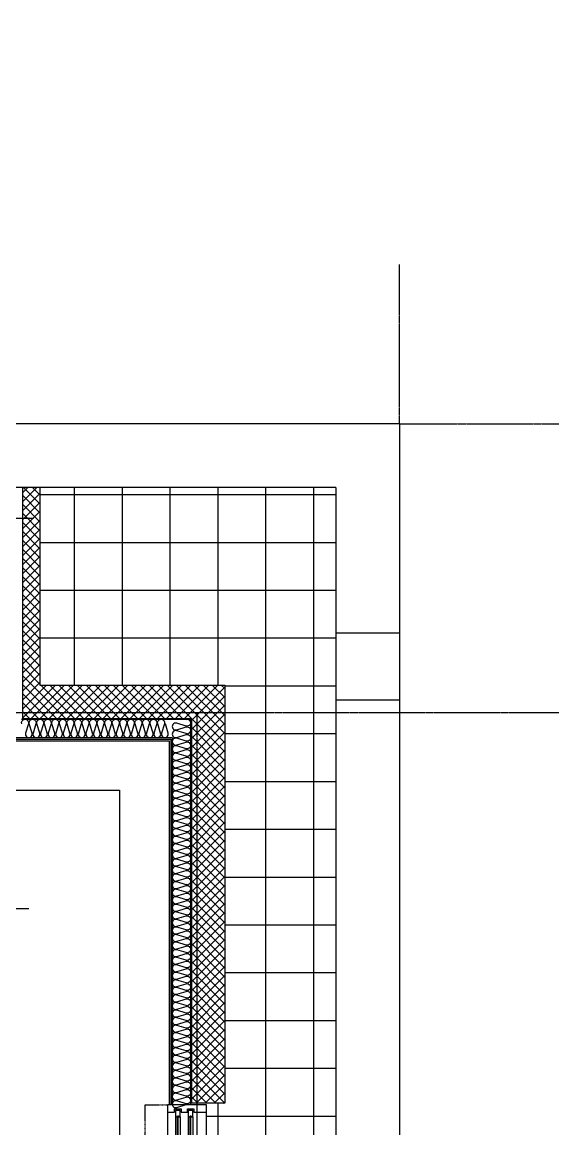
# Model space of a CAD drawing. Header units: millimetres. Extents: x 18456 to 179493, y -203649 to 469211.
# Drawn here: x 143638 to 147005, y -183880 to -176934 of the extents above; entities that cross this region are included whole.
import ezdxf

# ---------------------------------------------------------------- set-up
doc = ezdxf.new("R2010")
doc.units = ezdxf.units.MM
for name, pattern in [('X-평면도(기본형)$0$CEN', [52.5, 50, -1, 0.5, -1]), ('X-평면도(기본형)$0$HID', [2.8, 1.8, -1]), ('X-평면도(기본형)$0$HID2', [7.5, 6, -1.5])]:
    doc.linetypes.add(name, pattern=pattern)
for name, color, linetype, true_color in [('X-평면도(기본형)$0$40HAT', 9, 'Continuous', 0x808080), ('X-평면도(기본형)$0$4ELE', 4, 'Continuous', 0x00ffff), ('X-평면도(기본형)$0$4GYP', 4, 'Continuous', 0x00ffff), ('X-평면도(기본형)$0$AHID', 5, 'X-평면도(기본형)$0$HID', 0x0000ff), ('X-평면도(기본형)$0$CEN', 1, 'X-평면도(기본형)$0$CEN', 0xff0000), ('X-평면도(기본형)$0$INS', 9, 'Continuous', 0x808080), ('X-평면도(기본형)$0$INSUL', 9, 'Continuous', 0x808080), ('X-평면도(기본형)$0$TIL', 5, 'Continuous', 0x0000ff), ('X-평면도(기본형)$0$UIS', 7, 'X-평면도(기본형)$0$HID2', 0x000000), ('X-평면도(기본형)$0$W1', 2, 'Continuous', 0xffff00), ('X-평면도(기본형)$0$W2', 3, 'Continuous', 0x00ff00), ('X-평면도(기본형)$0$WID', 4, 'Continuous', 0x00ffff)]:
    doc.layers.add(name, color=color, linetype=linetype, true_color=true_color)

# ---------------------------------------------------------------- blocks, each defined once
blk = doc.blocks.new('X-평면도(기본형)$0$DW1500')
at = {"layer": 'X-평면도(기본형)$0$WID', "color": 8, "true_color": 0x808080}
for p, q in [((1455, 0), (45, 0)), ((766.5, -63), (1428.5, -63)), ((766.5, -63), (766.5, -67)), ((766.5, -67), (1428.5, -67)), ((1428.5, -63), (1428.5, -67)), ((71.5, -98), (733.5, -98)), ((71.5, -98), (71.5, -102)), ((71.5, -102), (733.5, -102)), ((733.5, -98), (733.5, -102)), ((71.5, -178), (733.5, -178)), ((71.5, -178), (71.5, -182)), ((71.5, -182), (733.5, -182)), ((733.5, -178), (733.5, -182)), ((766.5, -143), (1428.5, -143)), ((766.5, -143), (766.5, -147)), ((766.5, -147), (1428.5, -147)), ((1428.5, -143), (1428.5, -147)), ((45, -245), (1455, -245))]:
    blk.add_line(p, q, dxfattribs=at)
at = {"layer": 'X-평면도(기본형)$0$WID', "color": 1, "true_color": 0xff0000}
blk.add_line((750, 50), (750, -295), dxfattribs=at)
at = {"layer": 'X-평면도(기본형)$0$WID'}
for p, q in [((1425, -50), (770, -50)), ((730, -85), (75, -85)), ((730, -115), (75, -115)), ((1425, -80), (770, -80)), ((1425, -130), (770, -130)), ((730, -165), (75, -165)), ((730, -195), (75, -195)), ((1425, -160), (770, -160))]:
    blk.add_line(p, q, dxfattribs=at)
for points in [[(0, -245), (45, -245), (45, -200), (25, -200), (25, -160), (45, -160), (45, -120), (25, -120), (25, -80), (45, -80), (45, 0), (0, 0)], [(1500, 0), (1455, 0), (1455, -45), (1475, -45), (1475, -85), (1455, -85), (1455, -125), (1475, -125), (1475, -165), (1455, -165), (1455, -245), (1500, -245)], [(770, -80), (730, -80), (730, -50), (770, -50), (770, -60), (764.5, -61.8), (764.5, -68.2), (770, -70)], [(1425, -80), (1465, -80), (1465, -50), (1425, -50), (1425, -60), (1430.5, -61.8), (1430.5, -68.2), (1425, -70)], [(75, -115), (35, -115), (35, -85), (75, -85), (75, -95), (69.5, -96.8), (69.5, -103.2), (75, -105)], [(730, -115), (770, -115), (770, -85), (730, -85), (730, -95), (735.5, -96.8), (735.5, -103.2), (730, -105)], [(770, -160), (730, -160), (730, -130), (770, -130), (770, -140), (764.5, -141.8), (764.5, -148.2), (770, -150)], [(1425, -160), (1465, -160), (1465, -130), (1425, -130), (1425, -140), (1430.5, -141.8), (1430.5, -148.2), (1425, -150)], [(75, -195), (35, -195), (35, -165), (75, -165), (75, -175), (69.5, -176.8), (69.5, -183.2), (75, -185)], [(730, -195), (770, -195), (770, -165), (730, -165), (730, -175), (735.5, -176.8), (735.5, -183.2), (730, -185)]]:
    blk.add_lwpolyline(points, close=True, dxfattribs=at)
at = {"layer": 'X-평면도(기본형)$0$WID', "color": 8, "true_color": 0x808080}
for points in [[(770, -59.2), (772.7, -60.6), (773.3, -61.6), (773.8, -63)], [(770, -70.8), (772.7, -69.4), (773.3, -68.4), (773.8, -67)], [(1425, -59.2), (1422.3, -60.6), (1421.7, -61.6), (1421.2, -63)], [(1425, -70.8), (1422.3, -69.4), (1421.7, -68.4), (1421.2, -67)], [(75, -94.2), (77.7, -95.6), (78.3, -96.6), (78.8, -98)], [(75, -105.8), (77.7, -104.4), (78.3, -103.4), (78.8, -102)], [(730, -94.2), (727.3, -95.6), (726.7, -96.6), (726.2, -98)], [(730, -105.8), (727.3, -104.4), (726.7, -103.4), (726.2, -102)], [(75, -174.2), (77.7, -175.6), (78.3, -176.6), (78.8, -178)], [(75, -185.8), (77.7, -184.4), (78.3, -183.4), (78.8, -182)], [(730, -174.2), (727.3, -175.6), (726.7, -176.6), (726.2, -178)], [(730, -185.8), (727.3, -184.4), (726.7, -183.4), (726.2, -182)], [(770, -139.2), (772.7, -140.6), (773.3, -141.6), (773.8, -143)], [(770, -150.8), (772.7, -149.4), (773.3, -148.4), (773.8, -147)], [(1425, -139.2), (1422.3, -140.6), (1421.7, -141.6), (1421.2, -143)], [(1425, -150.8), (1422.3, -149.4), (1421.7, -148.4), (1421.2, -147)]]:
    blk.add_lwpolyline(points, dxfattribs=at)
blk = doc.blocks.new('U119 (X-평면도(기본형)$0$ins-l)')
at = {"layer": 'X-평면도(기본형)$0$INSUL', "color": 8, "true_color": 0x808080}
for p, q in [((36.9, 24.2), (21.4, 75.8)), ((57.5, 75.8), (42, 24.2)), ((78.1, 24.2), (62.6, 75.8)), ((98.7, 75.8), (83.2, 24.2)), ((119.3, 24.2), (103.8, 75.8)), ((139.9, 75.8), (124.5, 24.2)), ((160.5, 24.2), (145.1, 75.8)), ((181.1, 75.8), (165.7, 24.2)), ((201.7, 24.2), (186.3, 75.8)), ((222.3, 75.8), (206.9, 24.2)), ((243, 24.2), (227.5, 75.8)), ((263.6, 75.8), (248.1, 24.2)), ((284.2, 24.2), (268.7, 75.8)), ((304.8, 75.8), (289.3, 24.2)), ((325.4, 24.2), (309.9, 75.8)), ((346, 75.8), (330.6, 24.2)), ((366.6, 24.2), (351.2, 75.8)), ((387.2, 75.8), (371.8, 24.2)), ((407.8, 24.2), (392.4, 75.8)), ((428.4, 75.8), (413, 24.2)), ((449.1, 24.2), (433.6, 75.8)), ((469.7, 75.8), (454.2, 24.2)), ((490.3, 24.2), (474.8, 75.8)), ((510.9, 75.8), (495.4, 24.2)), ((531.5, 24.2), (516, 75.8)), ((552.1, 75.8), (536.6, 24.2)), ((572.7, 24.2), (557.3, 75.8)), ((593.3, 75.8), (577.9, 24.2)), ((613.9, 24.2), (598.5, 75.8)), ((634.5, 75.8), (619.1, 24.2)), ((655.2, 24.2), (639.7, 75.8)), ((675.8, 75.8), (660.3, 24.2)), ((696.4, 24.2), (680.9, 75.8)), ((717, 75.8), (701.5, 24.2)), ((737.6, 24.2), (722.1, 75.8)), ((758.2, 75.8), (742.7, 24.2)), ((778.8, 24.2), (763.4, 75.8)), ((799.4, 75.8), (784, 24.2)), ((820, 24.2), (804.6, 75.8)), ((840.6, 75.8), (825.2, 24.2)), ((861.3, 24.2), (845.8, 75.8)), ((881.9, 75.8), (866.4, 24.2)), ((902.5, 24.2), (887, 75.8)), ((923.1, 75.8), (907.6, 24.2)), ((943.7, 24.2), (928.2, 75.8)), ((964.3, 75.8), (948.8, 24.2)), ((984.9, 24.2), (969.5, 75.8)), ((1005.5, 75.8), (990.1, 24.2)), ((1026.1, 24.2), (1010.7, 75.8)), ((1046.7, 75.8), (1031.3, 24.2)), ((1067.4, 24.2), (1051.9, 75.8)), ((1088, 75.8), (1072.5, 24.2)), ((1108.6, 24.2), (1093.1, 75.8)), ((1129.2, 75.8), (1113.7, 24.2)), ((1149.8, 24.2), (1134.3, 75.8)), ((1170.4, 75.8), (1154.9, 24.2)), ((1191, 24.2), (1175.6, 75.8)), ((1211.6, 75.8), (1196.2, 24.2)), ((1232.2, 24.2), (1216.8, 75.8)), ((1252.8, 75.8), (1237.4, 24.2)), ((1273.5, 24.2), (1258, 75.8)), ((1294.1, 75.8), (1278.6, 24.2)), ((1314.7, 24.2), (1299.2, 75.8)), ((1335.3, 75.8), (1319.8, 24.2)), ((1355.9, 24.2), (1340.4, 75.8)), ((1376.5, 75.8), (1361, 24.2)), ((1397.1, 24.2), (1381.7, 75.8)), ((1417.7, 75.8), (1402.3, 24.2)), ((1438.3, 24.2), (1422.9, 75.8)), ((1458.9, 75.8), (1443.5, 24.2)), ((1479.5, 24.2), (1464.1, 75.8)), ((1500.2, 75.8), (1484.7, 24.2)), ((1520.8, 24.2), (1505.3, 75.8)), ((1541.4, 75.8), (1525.9, 24.2)), ((1562, 24.2), (1546.5, 75.8)), ((1582.6, 75.8), (1567.1, 24.2)), ((1603.2, 24.2), (1587.8, 75.8)), ((1623.8, 75.8), (1608.4, 24.2)), ((1644.4, 24.2), (1629, 75.8)), ((1665, 75.8), (1649.6, 24.2)), ((1685.6, 24.2), (1670.2, 75.8)), ((1706.3, 75.8), (1690.8, 24.2)), ((1726.9, 24.2), (1711.4, 75.8)), ((1747.5, 75.8), (1732, 24.2)), ((1768.1, 24.2), (1752.6, 75.8)), ((1788.7, 75.8), (1773.2, 24.2)), ((1809.3, 24.2), (1793.8, 75.8)), ((1829.9, 75.8), (1814.5, 24.2)), ((1850.5, 24.2), (1835.1, 75.8)), ((1871.1, 75.8), (1855.7, 24.2)), ((1891.7, 24.2), (1876.3, 75.8)), ((1912.4, 75.8), (1896.9, 24.2)), ((1933, 24.2), (1917.5, 75.8)), ((1953.6, 75.8), (1938.1, 24.2)), ((1974.2, 24.2), (1958.7, 75.8)), ((1994.8, 75.8), (1979.3, 24.2)), ((2015.4, 24.2), (1999.9, 75.8)), ((2036, 75.8), (2020.6, 24.2)), ((2056.6, 24.2), (2041.2, 75.8)), ((2077.2, 75.8), (2061.8, 24.2)), ((2097.8, 24.2), (2082.4, 75.8)), ((2118.5, 75.8), (2103, 24.2))]:
    blk.add_line(p, q, dxfattribs=at)
at = {"layer": 'X-평면도(기본형)$0$INSUL', "color": 8, "true_color": 0x808080, "extrusion": (0, 0, -1)}
for centre in [(-39.4, 81.2), (-80.7, 81.2), (-121.9, 81.2), (-163.1, 81.2), (-204.3, 81.2), (-245.5, 81.2), (-286.8, 81.2), (-328, 81.2), (-369.2, 81.2), (-410.4, 81.2), (-451.6, 81.2), (-492.9, 81.2), (-534.1, 81.2), (-575.3, 81.2), (-616.5, 81.2), (-657.7, 81.2), (-699, 81.2), (-740.2, 81.2), (-781.4, 81.2), (-822.6, 81.2), (-863.8, 81.2), (-905.1, 81.2), (-946.3, 81.2), (-987.5, 81.2), (-1028.7, 81.2), (-1069.9, 81.2), (-1111.1, 81.2), (-1152.4, 81.2), (-1193.6, 81.2), (-1234.8, 81.2), (-1276, 81.2), (-1317.2, 81.2), (-1358.5, 81.2), (-1399.7, 81.2), (-1440.9, 81.2), (-1482.1, 81.2), (-1523.3, 81.2), (-1564.6, 81.2), (-1605.8, 81.2), (-1647, 81.2), (-1688.2, 81.2), (-1729.4, 81.2), (-1770.7, 81.2), (-1811.9, 81.2), (-1853.1, 81.2), (-1894.3, 81.2), (-1935.5, 81.2), (-1976.8, 81.2), (-2018, 81.2), (-2059.2, 81.2), (-2100.4, 81.2)]:
    blk.add_arc(centre, 18.8, 343.30076, 196.69924, dxfattribs=at)
at = {"layer": 'X-평면도(기본형)$0$INSUL', "color": 8, "true_color": 0x808080}
for centre in [(18.8, 18.8), (60, 18.8), (101.3, 18.8), (142.5, 18.8), (183.7, 18.8), (224.9, 18.8), (266.1, 18.8), (307.4, 18.8), (348.6, 18.8), (389.8, 18.8), (431, 18.8), (472.2, 18.8), (513.5, 18.8), (554.7, 18.8), (595.9, 18.8), (637.1, 18.8), (678.3, 18.8), (719.6, 18.8), (760.8, 18.8), (802, 18.8), (843.2, 18.8), (884.4, 18.8), (925.7, 18.8), (966.9, 18.8), (1008.1, 18.8), (1049.3, 18.8), (1090.5, 18.8), (1131.8, 18.8), (1173, 18.8), (1214.2, 18.8), (1255.4, 18.8), (1296.6, 18.8), (1337.9, 18.8), (1379.1, 18.8), (1420.3, 18.8), (1461.5, 18.8), (1502.7, 18.8), (1544, 18.8), (1585.2, 18.8), (1626.4, 18.8), (1667.6, 18.8), (1708.8, 18.8), (1750.1, 18.8), (1791.3, 18.8), (1832.5, 18.8), (1873.7, 18.8), (1914.9, 18.8), (1956.2, 18.8), (1997.4, 18.8), (2038.6, 18.8), (2079.8, 18.8)]:
    blk.add_arc(centre, 18.8, 163.30076, 16.69924, dxfattribs=at)
blk = doc.blocks.new('U46 (X-평면도(기본형)$0$ins-l)')
at = {"layer": 'X-평면도(기본형)$0$INSUL', "color": 8, "true_color": 0x808080}
for p, q in [((36.9, 24.2), (21.4, 75.8)), ((57.5, 75.8), (42, 24.2)), ((78.1, 24.2), (62.6, 75.8)), ((98.7, 75.8), (83.2, 24.2)), ((119.3, 24.2), (103.8, 75.8)), ((139.9, 75.8), (124.5, 24.2)), ((160.5, 24.2), (145.1, 75.8)), ((181.1, 75.8), (165.7, 24.2)), ((201.7, 24.2), (186.3, 75.8)), ((222.3, 75.8), (206.9, 24.2)), ((243, 24.2), (227.5, 75.8)), ((263.6, 75.8), (248.1, 24.2)), ((284.2, 24.2), (268.7, 75.8)), ((304.8, 75.8), (289.3, 24.2)), ((325.4, 24.2), (309.9, 75.8)), ((346, 75.8), (330.6, 24.2)), ((366.6, 24.2), (351.2, 75.8)), ((387.2, 75.8), (371.8, 24.2)), ((407.8, 24.2), (392.4, 75.8)), ((428.4, 75.8), (413, 24.2)), ((449.1, 24.2), (433.6, 75.8)), ((469.7, 75.8), (454.2, 24.2)), ((490.3, 24.2), (474.8, 75.8)), ((510.9, 75.8), (495.4, 24.2)), ((531.5, 24.2), (516, 75.8)), ((552.1, 75.8), (536.6, 24.2)), ((572.7, 24.2), (557.3, 75.8)), ((593.3, 75.8), (577.9, 24.2)), ((613.9, 24.2), (598.5, 75.8)), ((634.5, 75.8), (619.1, 24.2)), ((655.2, 24.2), (639.7, 75.8)), ((675.8, 75.8), (660.3, 24.2)), ((696.4, 24.2), (680.9, 75.8)), ((717, 75.8), (701.5, 24.2)), ((737.6, 24.2), (722.1, 75.8)), ((758.2, 75.8), (742.7, 24.2)), ((778.8, 24.2), (763.4, 75.8)), ((799.4, 75.8), (784, 24.2))]:
    blk.add_line(p, q, dxfattribs=at)
at = {"layer": 'X-평면도(기본형)$0$INSUL', "color": 8, "true_color": 0x808080, "extrusion": (0, 0, -1)}
for centre in [(-39.4, 81.2), (-80.7, 81.2), (-121.9, 81.2), (-163.1, 81.2), (-204.3, 81.2), (-245.5, 81.2), (-286.8, 81.2), (-328, 81.2), (-369.2, 81.2), (-410.4, 81.2), (-451.6, 81.2), (-492.9, 81.2), (-534.1, 81.2), (-575.3, 81.2), (-616.5, 81.2), (-657.7, 81.2), (-699, 81.2), (-740.2, 81.2), (-781.4, 81.2)]:
    blk.add_arc(centre, 18.8, 343.30076, 196.69924, dxfattribs=at)
at = {"layer": 'X-평면도(기본형)$0$INSUL', "color": 8, "true_color": 0x808080}
for centre in [(18.8, 18.8), (60, 18.8), (101.3, 18.8), (142.5, 18.8), (183.7, 18.8), (224.9, 18.8), (266.1, 18.8), (307.4, 18.8), (348.6, 18.8), (389.8, 18.8), (431, 18.8), (472.2, 18.8), (513.5, 18.8), (554.7, 18.8), (595.9, 18.8), (637.1, 18.8), (678.3, 18.8), (719.6, 18.8), (760.8, 18.8)]:
    blk.add_arc(centre, 18.8, 163.30076, 16.69924, dxfattribs=at)

msp = doc.modelspace()

# ---------------------------------------------------------------- hatches: boundary and pattern name
at = {"layer": 'X-평면도(기본형)$0$40HAT'}
h = msp.add_hatch(dxfattribs=at)
h.set_pattern_fill('H3', color=256, scale=40, style=0, pattern_type=2)
h.set_pattern_definition([(315, (-605844.544, -337778.427), (28.2842712, 28.2842712), []), (45, (-605844.544, -337778.427), (-28.2842712, 28.2842712), [])])
h.paths.add_polyline_path([(144909.6, -183719.2), (144699.6, -183719.2), (144699.6, -181304.2), (143639.6, -181304.2), (143639.6, -179854.2), (143749.6, -179854.2), (143749.6, -181094.2), (144909.6, -181094.2)], flags=0)
at = {"layer": 'X-평면도(기본형)$0$TIL'}
h = msp.add_hatch(dxfattribs=at)
h.set_pattern_fill('H3', color=256, scale=300, angle=45, style=0, pattern_type=2)
h.set_pattern_definition([(360, (-584432.93, -139399.15), (2e-13, 300), []), (90, (-584432.93, -139399.15), (-300, 9e-14), [])])
h.paths.add_polyline_path([(143749.6, -179854.2), (145604.6, -179854.2), (145604.6, -186334.2), (144909.6, -186334.2), (144909.6, -185239.2), (144794.6, -185239.2), (144794.6, -183719.2), (144909.6, -183719.2), (144909.6, -181094.2), (143749.6, -181094.2), (143749.6, -179854.2)], flags=0)

# ---------------------------------------------------------------- linework, layer by layer
at = {"layer": 'X-평면도(기본형)$0$4ELE'}
for p, q in [((145604.6, -180769.2), (145604.6, -181189.2)), ((146004.6, -180769.2), (146004.6, -181189.2))]:
    msp.add_line(p, q, dxfattribs=at)
at = {"layer": 'X-평면도(기본형)$0$4GYP'}
for p, q in [((143529.6, -181434.2), (144569.6, -181434.2)), ((143529.6, -181444.2), (144559.6, -181444.2)), ((144559.6, -181444.2), (144559.6, -183729.2)), ((144569.6, -181434.2), (144569.6, -183729.2))]:
    msp.add_line(p, q, dxfattribs=at)
at = {"layer": 'X-평면도(기본형)$0$AHID'}
msp.add_lwpolyline([(144549.6, -185229.2), (144409.6, -185229.2), (144409.6, -183729.2), (144549.6, -183729.2)], dxfattribs=at)
at = {"layer": 'X-평면도(기본형)$0$CEN'}
for p, q in [((146004.6, -179454.2), (146004.6, -178454.2)), ((146004.6, -179454.2), (147004.6, -179454.2)), ((143709.6, -180049.2), (141489.6, -180049.2)), ((147004.6, -181269.2), (143459.6, -181269.2)), ((144734.6, -181269.2), (144734.6, -189134.2)), ((143679.6, -182499.2), (141389.6, -182499.2))]:
    msp.add_line(p, q, dxfattribs=at)
at = {"layer": 'X-평면도(기본형)$0$INS'}
for p, q in [((143634.6, -181309.2), (144694.6, -181309.2)), ((144694.6, -181309.2), (144694.6, -183729.2)), ((143519.6, -181424.2), (144579.6, -181424.2)), ((144579.6, -181424.2), (144579.6, -183729.2))]:
    msp.add_line(p, q, dxfattribs=at)
at = {"layer": 'X-평면도(기본형)$0$UIS'}
msp.add_lwpolyline([(136769.6, -180274.2), (137109.6, -180274.2), (137109.6, -176934.2), (138194.6, -176934.2), (138194.6, -178794.2), (140179.6, -178794.2), (140179.6, -180099.2), (141284.6, -180099.2), (141284.6, -180304.2), (142139.6, -180304.2), (142139.6, -180079.2), (143419.6, -180079.2), (143419.6, -181754.2), (144249.6, -181754.2), (144249.6, -185884.2), (142289.6, -185884.2), (142289.6, -184834.2), (141839.6, -184834.2)], dxfattribs=at)
at = {"layer": 'X-평면도(기본형)$0$W1'}
for p, q in [((146004.6, -179454.2), (142084.6, -179454.2)), ((146004.6, -179454.2), (146004.6, -180769.2)), ((145604.6, -179854.2), (141734.6, -179854.2)), ((145604.6, -179854.2), (145604.6, -180769.2)), ((146004.6, -180769.2), (145604.6, -180769.2)), ((146004.6, -181189.2), (145604.6, -181189.2)), ((145604.6, -181189.2), (145604.6, -186334.2)), ((146004.6, -181189.2), (146004.6, -188134.2))]:
    msp.add_line(p, q, dxfattribs=at)
at = {"layer": 'X-평면도(기본형)$0$W2'}
for p, q in [((143749.6, -179854.2), (143639.6, -179854.2)), ((143639.6, -179854.2), (143639.6, -181304.2)), ((143749.6, -179854.2), (143749.6, -181094.2)), ((143749.6, -181094.2), (144909.6, -181094.2)), ((144909.6, -181094.2), (144909.6, -183719.2)), ((143639.6, -181304.2), (144699.6, -181304.2)), ((144699.6, -181304.2), (144699.6, -183719.2)), ((144909.6, -183719.2), (144699.6, -183719.2))]:
    msp.add_line(p, q, dxfattribs=at)

# ---------------------------------------------------------------- block references
at = {"rotation": 90}
msp.add_blockref('X-평면도(기본형)$0$DW1500', (144549.6, -185229.2), dxfattribs=at)
at = {"layer": 'X-평면도(기본형)$0$INSUL', "xscale": -1.149999999999999, "yscale": 1.149999999999999, "zscale": 1.149999999999999}
for name, p, rotation in [('U46 (X-평면도(기본형)$0$ins-l)', (143634.6, -181309.2), 180), ('U119 (X-평면도(기본형)$0$ins-l)', (144694.6, -181309.2), 90)]:
    msp.add_blockref(name, p, dxfattribs=dict(at, rotation=rotation))

doc.saveas('drawing.dxf')
